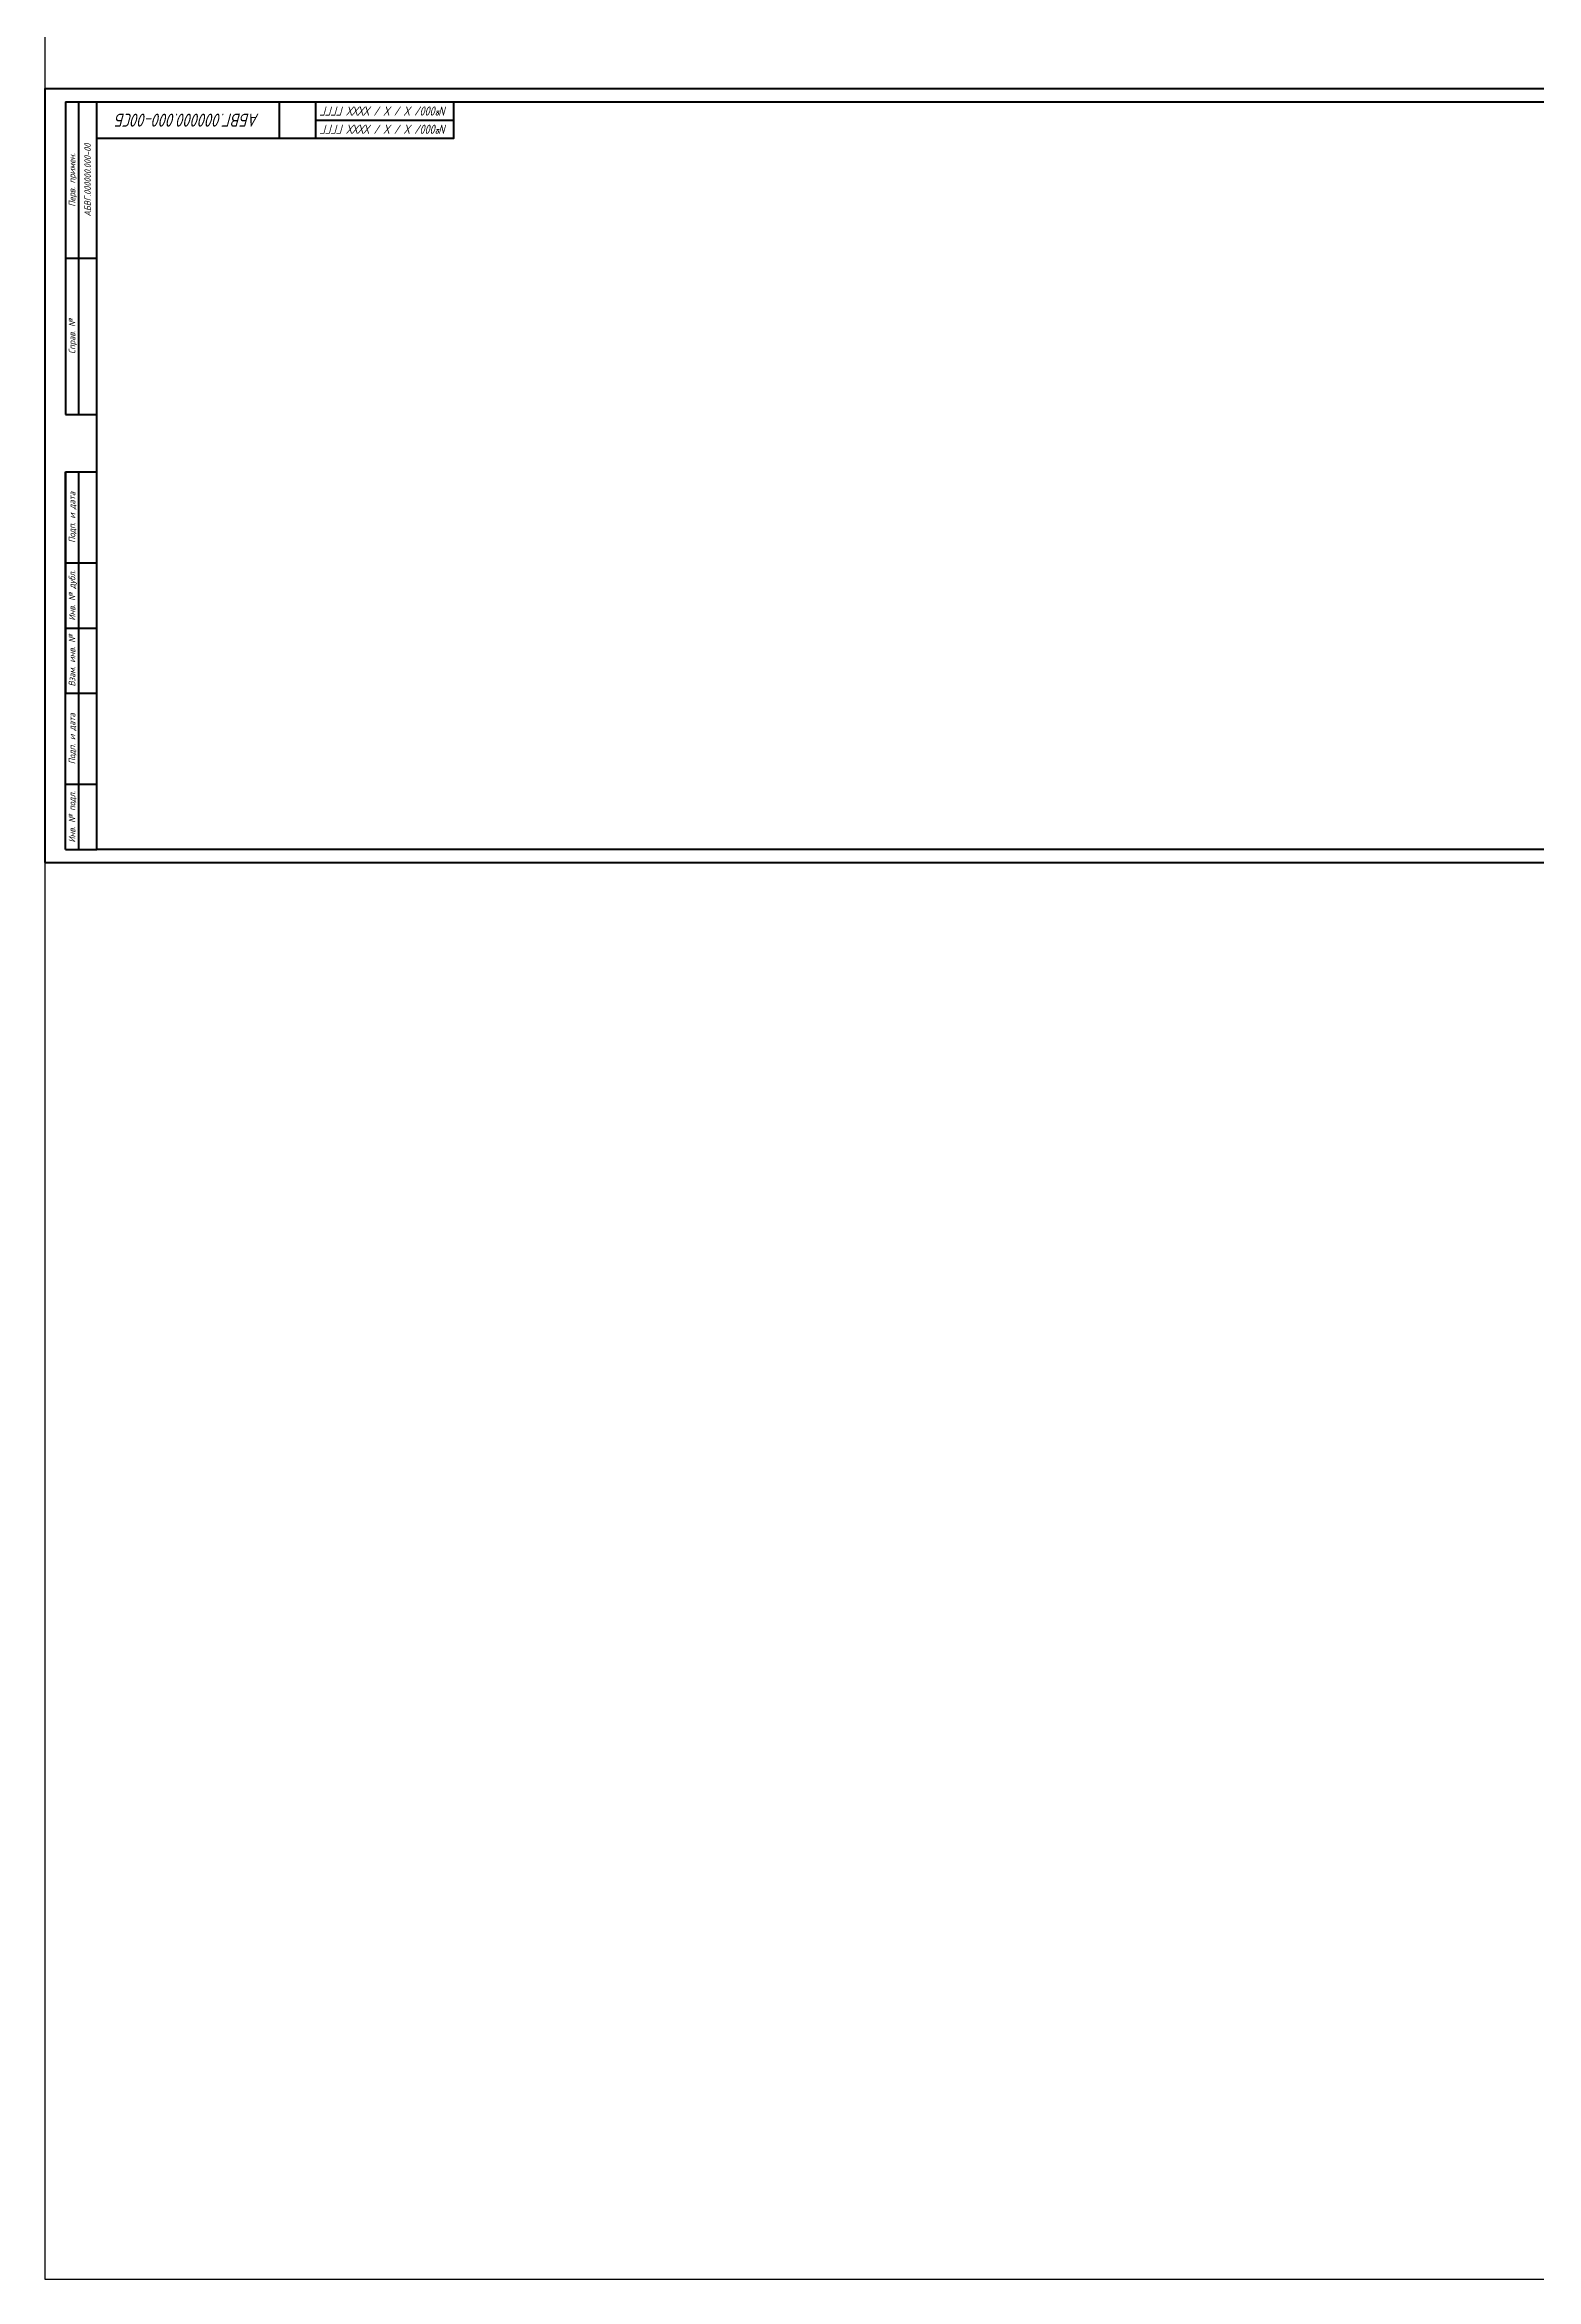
# Model space of a CAD drawing. Header units: inches. Extents: x 0 to 5320, y -3514 to 0.
# Drawn here: x 0 to 573, y -3514 to -2656 of the extents above; entities that cross this region are included whole.
import ezdxf

# ---------------------------------------------------------------- set-up
doc = ezdxf.new("R2010")
doc.units = ezdxf.units.IN
doc.header["$MEASUREMENT"] = 0
doc.layers.get('Defpoints').update_dxf_attribs({"color": 30})
doc.styles.add('GOST_A_05.0', font='GOST_A.TTF', dxfattribs={"height": 5})
doc.styles.add('GOST_B_02.5', font='GOST_A.TTF', dxfattribs={"height": 2.5})
doc.styles.add('GOST_B_03.5', font='GOST_A.TTF', dxfattribs={"height": 3.5})

msp = doc.modelspace()

# ---------------------------------------------------------------- linework, layer by layer
for p, q in [((0, 0), (0, -3514)), ((0, -3514), (5320, -3514))]:
    msp.add_line(p, q)
at = {"lineweight": 50}
for p, q in [((8, -2678), (8, -2798)), ((8, -2678), (20, -2678)), ((13, -2678), (13, -2798)), ((90, -2678), (90, -2692)), ((104, -2678), (104, -2692)), ((104, -2685), (157, -2685)), ((8, -2738), (20, -2738)), ((8, -2798), (20, -2798)), ((8, -2965), (8, -2820)), ((8, -2820), (8, -2905)), ((8, -2820), (20, -2820)), ((13, -2820), (13, -2965)), ((8, -2855), (20, -2855)), ((8, -2880), (20, -2880)), ((8, -2905), (20, -2905)), ((8, -2940), (20, -2940)), ((8, -2965), (20, -2965))]:
    msp.add_line(p, q, dxfattribs=at)
for points in [[(1256, -2965), (20, -2965), (20, -2678), (1256, -2678)], [(20, -2678), (157, -2678), (157, -2692), (20, -2692)]]:
    msp.add_lwpolyline(points, close=True, dxfattribs=at)
at = {"layer": 'Defpoints', "lineweight": 50}
msp.add_lwpolyline([(0, -2970), (1261, -2970), (1261, -2673), (0, -2673)], close=True, dxfattribs=at)

# ---------------------------------------------------------------- texts
at = {"color": 1, "lineweight": 13}
for s, insert, char_height, width, attachment_point, rotation, style in [('{\\fGOST type A|b0|i1|c204|p34;АБВГ.000000.000-00СБ}', (55, -2685), 5, 70, 5, 180, 'GOST_A_05.0'), ('{\\fGOST type A|b0|i1|c204|p34;№000/ Х / Х / ХХХХ ГГГГ}', (130.5, -2681.5), 3.5, 53, 5, 180, 'GOST_B_03.5'), ('{\\fGOST type A|b0|i1|c204|p34;№000/ Х / Х / ХХХХ ГГГГ}', (130.5, -2688.5), 3.5, 53, 5, 180, 'GOST_B_03.5'), ('{\\fGOST type A|b0|i1|c204|p34;АБВГ.000000.000-00}', (15.25, -2708), 2.5, 60, 2, 90, 'GOST_B_02.5')]:
    msp.add_mtext(s, dxfattribs=dict(at, insert=insert, char_height=char_height, width=width, attachment_point=attachment_point, rotation=rotation, style=style))
at = {"lineweight": 13, "char_height": 2.5, "attachment_point": 2, "rotation": 90, "style": 'GOST_B_02.5'}
for s, insert, width in [('{\\fGOST type A|b0|i1|c204|p34;Перв. примен.}', (9.25, -2708), 60), ('{\\fGOST type A|b0|i1|c204|p34;Справ. №}', (9.25, -2768), 60), ('{\\fGOST type A|b0|i1|c204|p34;Подп. и дата}', (9.25, -2837.5), 35), ('{\\fGOST type A|b0|i1|c204|p34;Инв. № дубл.}', (9.25, -2867.5), 25), ('{\\fGOST type A|b0|i1|c204|p34;Взам. инв. №}', (9.25, -2892.5), 25), ('{\\fGOST type A|b0|i1|c204|p34;Подп. и дата}', (9.25, -2922.5), 35), ('{\\fGOST type A|b0|i1|c204|p34;Инв. № подл.}', (9.25, -2952.5), 25)]:
    msp.add_mtext(s, dxfattribs=dict(at, insert=insert, width=width))

doc.saveas('drawing.dxf')
